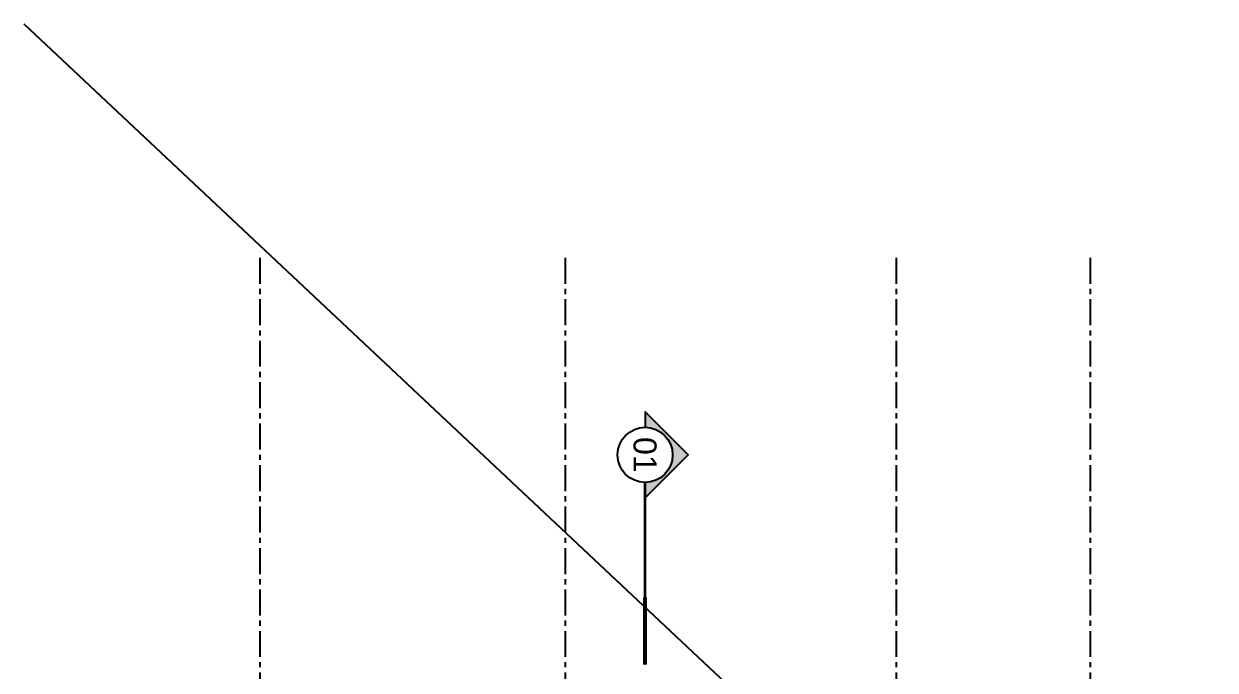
# Model space of a CAD drawing. Header units: millimetres. Extents: x 2061841 to 105821645, y -77612 to 48520811.
# Drawn here: x 105421086 to 105435678, y 48507465 to 48515382 of the extents above; entities that cross this region are included whole.
import ezdxf
from ezdxf.enums import TextEntityAlignment as Align

# ---------------------------------------------------------------- set-up
doc = ezdxf.new("R2010")
doc.units = ezdxf.units.MM
doc.header["$LTSCALE"] = 10
doc.header["$MEASUREMENT"] = 0
doc.linetypes.add('XR_type A_TYP_GRID$0$CENTER', pattern=[50.8, 31.75, -6.35, 6.35, -6.35])
for name, color, linetype in [('AS-COLS', 2, 'Continuous'), ('S-OPENING', 6, 'Continuous'), ('xa_type A_Seventh floor plan$0$A-ANNO-SYMB', 215, 'Continuous'), ('XR_type A_TYP_GRID$0$AS-GRID', 24, 'XR_type A_TYP_GRID$0$CENTER')]:
    doc.layers.add(name, color=color, linetype=linetype)
doc.styles.add('xa_type A_Seventh floor plan$0$arial', font='arial.ttf')

# ---------------------------------------------------------------- blocks, each defined once
blk = doc.blocks.new('*U335')
blk.add_hatch(color=256).paths.add_polyline_path([(3, 0), (4.69, 0), (0, 4.69), (-4.69, 0), (-3, 0, -1), (3, 0)])
blk.add_lwpolyline([(3, 0), (4.69, 0), (0, 4.69), (-4.69, 0), (-3, 0)])
at = {"const_width": 0.3}
blk.add_lwpolyline([(15.5, 0), (3, 0)], dxfattribs=at)
blk.add_circle((0, 0), 3)
at = {"style": 'xa_type A_Seventh floor plan$0$arial'}
blk.add_attdef('A', text='', height=2.5, dxfattribs=at).set_placement((0, 0), align=Align.MIDDLE_CENTER)
blk = doc.blocks.new('xa_type A_Seventh floor plan$0$TAG')
at = {"layer": 'xa_type A_Seventh floor plan$0$A-ANNO-SYMB', "const_width": 50}
blk.add_lwpolyline([(1020319, -95560), (1020319, -96383)], dxfattribs=at)
at = {"layer": 'xa_type A_Seventh floor plan$0$A-ANNO-SYMB', "xscale": 112.5, "yscale": 112.5, "zscale": 112.5, "rotation": 270}
blk.add_blockref('*U335', (1020319, -93815), dxfattribs=at).add_auto_attribs({'A': '01'})
blk = doc.blocks.new('TOWER-A TYPICAL FLOOR FRAMING PLAN N')
at = {"layer": 'AS-COLS', "color": 6}
blk.add_line((102658085.6, 48613396.5), (102685453.7, 48587694.5, 0), dxfattribs=at)
at = {"layer": 'XR_type A_TYP_GRID$0$AS-GRID'}
for p, q in [((102660976.6, 48610531), (102660976.6, 48574150.4)), ((102664716.6, 48610531), (102664716.6, 48574150.4)), ((102668771.8, 48610531), (102668771.8, 48574150.4)), ((102671146.7, 48610531), (102671146.7, 48574150.4))]:
    blk.add_line(p, q, dxfattribs=at)
blk.add_blockref('xa_type A_Seventh floor plan$0$TAG', (101645376, 48701931.8))

msp = doc.modelspace()

# ---------------------------------------------------------------- block references
at = {"layer": 'S-OPENING'}
msp.add_blockref('TOWER-A TYPICAL FLOOR FRAMING PLAN N', (2763000.3, -98014.7), dxfattribs=at)

doc.saveas('drawing.dxf')
